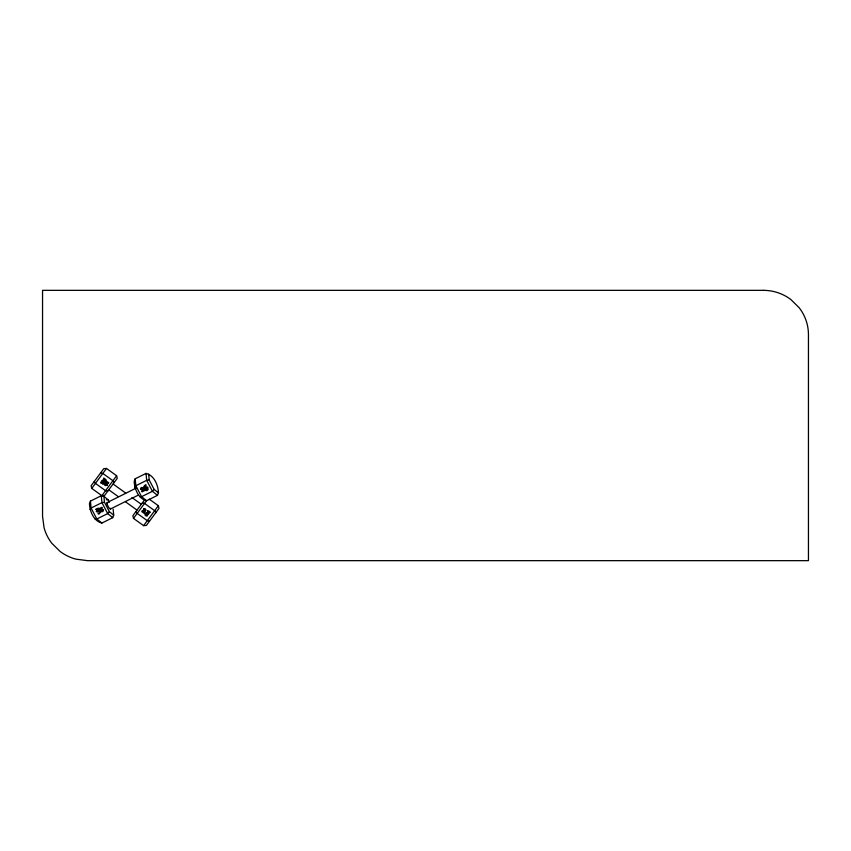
<?xml version="1.0" encoding="UTF-8"?>
<svg xmlns="http://www.w3.org/2000/svg" width="851" height="851" viewBox="0 0 851 851"><rect width="100%" height="100%" fill="white"/><g stroke="black" fill="none" stroke-linecap="round" stroke-linejoin="round"><path stroke-width="1.28" d="M109.471 502.218L108.247 499.867L103.918 496.399L101.28 495.718L90.44 501.122L89.451 503.611C89.717 511.345 93.695 521.099 101.886 523.057L112.736 517.653L113.715 515.163L113.14 509.249M135.171 478.815L134.192 481.304C134.458 489.038 138.426 498.792 146.627 500.75L157.478 495.346L158.456 492.867C158.19 485.123 154.212 475.369 146.021 473.411L135.171 478.815L135.841 485.73L141.564 496.697L146.627 500.75M90.025 509.526L91.1 508.036L101.95 502.622L104.492 502.313L109.385 511.696L113.715 515.163M134.766 487.219L135.841 485.73L146.691 480.326L149.223 480.007L154.127 489.389L158.456 492.867M91.748 488.389L106.503 468.454L116.619 475.72L117.247 478.368L104.62 495.431L101.865 495.665L91.748 488.389L91.121 485.74L103.748 468.678L106.503 468.454M101.865 495.665L116.619 475.72M144.702 499.739L132.862 515.727L133.49 518.387L143.606 525.652L146.361 525.429L158.988 508.366L158.36 505.707L149.255 499.165M133.49 518.387L146.766 500.431M143.606 525.652L158.36 505.707M109.385 511.696L107.673 513.6L96.833 519.004L94.929 518.908M154.127 489.389L152.414 491.293L141.564 496.697L139.66 496.601M107.141 502.579L136.256 488.07M110.481 508.983L138.436 495.048M106.343 499.771L108.247 499.867M100.599 472.943L102.811 473.433L112.938 480.709L114.087 482.634M107.769 491.165L105.556 490.676L95.44 483.4L94.28 481.475M142.34 502.93L144.553 503.43L154.68 510.696L155.829 512.632M149.521 521.163L147.297 520.663L137.181 513.398L136.022 511.462M113.087 483.996L125.64 493.016M131.916 497.527L141.33 504.292M108.779 489.814L118.193 496.58M125.522 501.835L137.032 510.111M157.478 495.346L152.414 491.293L146.691 480.326L146.021 473.411M112.736 517.653L107.673 513.6L101.95 502.622L101.28 495.718M101.886 523.057L96.833 519.004L91.1 508.036L90.44 501.122M107.109 503.856L107.003 503.249A3.691 0.883 62.8 0 1 107.737 502.771M148.648 474.092L149.223 480.007M103.918 496.399L104.492 502.313M110.63 508.313A3.691 0.883 62.8 0 1 109.471 508.387L109.013 507.802A3.691 0.883 62.8 0 1 107.035 503.718M99.354 510.526L98.195 510.504L99.354 510.526M144.915 488.261C145.638 490.027 146.383 486.846 144.915 488.261M102.109 480.751C105.099 485.134 106.652 477.251 102.109 480.751M148.765 513.664C145.106 517.908 145.053 509.472 148.765 513.664M103.439 510.228C101.056 513.696 100.322 508.887 103.439 510.228M140.553 488.804C142.979 490.665 143.606 485.378 140.553 488.804M98.439 511.366C91.334 513.43 104.258 506.249 98.439 511.366M145.829 487.378C140.266 492.559 152.68 485.9 145.829 487.378M99.578 512.791C99.205 515.802 96.386 512.845 99.163 513.068C99.514 510.281 102.088 512.962 99.578 512.791M144.702 485.868C142.777 486.325 144.181 488.368 145.096 486.059C147.297 485.613 145.638 483.357 144.702 485.868M103.662 481.326C104.439 483.219 105.13 479.975 103.662 481.326M147.212 513.142C146.276 514.823 146 511.43 147.212 513.142M101.035 482.304L101.397 482.953L103.29 482.708L103.514 483.687L102.875 484.379L103.12 483.091L100.961 483.145L101.556 481.432L102.014 481.751L101.035 482.304M149.85 512.068C148.904 514.334 151.201 510.355 147.542 511.185C148.031 509.324 146.606 512.706 149.85 512.068M98.184 511.111C97.152 513.057 96.95 509.483 98.184 511.111M146.095 487.634C146.702 489.602 147.638 485.995 146.095 487.634M106.832 485.049C104.088 486.495 104.279 481.102 106.832 485.049M143.681 509.27C145.553 513.153 147.032 508.472 143.681 509.27M100.833 510.717C103.088 514.493 104.716 506.664 100.833 510.717M143.202 488.24C140.064 492.644 140.053 485.006 143.202 488.24M107.066 485.027C103.397 487.708 104.577 480.081 107.066 485.027M143.468 509.228C145.064 514.249 147.819 507.334 143.468 509.228M102.524 480.379C102.588 482.496 104.886 479.538 102.524 480.379M148.425 513.993C146.872 515.61 147.383 512.036 148.425 513.993M108.609 482.74L108.237 483.549L105.556 482.219L106.364 481.123L108.609 482.74M142.255 510.908L141.883 511.717L144.127 513.334L144.936 512.238L142.255 510.908M103.843 478.241C102.056 481.145 109.811 481.187 103.843 478.241M145.255 513.834C143.468 516.738 151.223 516.78 145.255 513.834M96.003 509.27C96.812 512.451 101.418 505.622 96.003 509.27M99.663 508.419L100.12 509.706L102.46 508.004L101.907 507.302L99.663 508.419M143.872 489.463L141.532 491.165L142.085 491.857L144.5 490.655L143.872 489.463M145.606 489.836C146.415 493.016 151.021 486.187 145.606 489.836M763.443 290.34L42.55 290.34L42.55 516.312L44.082 527.79A44.082 44.082 0 0 0 51.847 543.31L60.155 551.491A45.273 45.273 0 0 0 75.909 559.15L87.557 560.66L808.45 560.66L808.45 334.688A43.933 43.933 0 0 0 799.142 307.7L790.845 299.509A45.433 45.433 0 0 0 763.443 290.351"/></g></svg>
